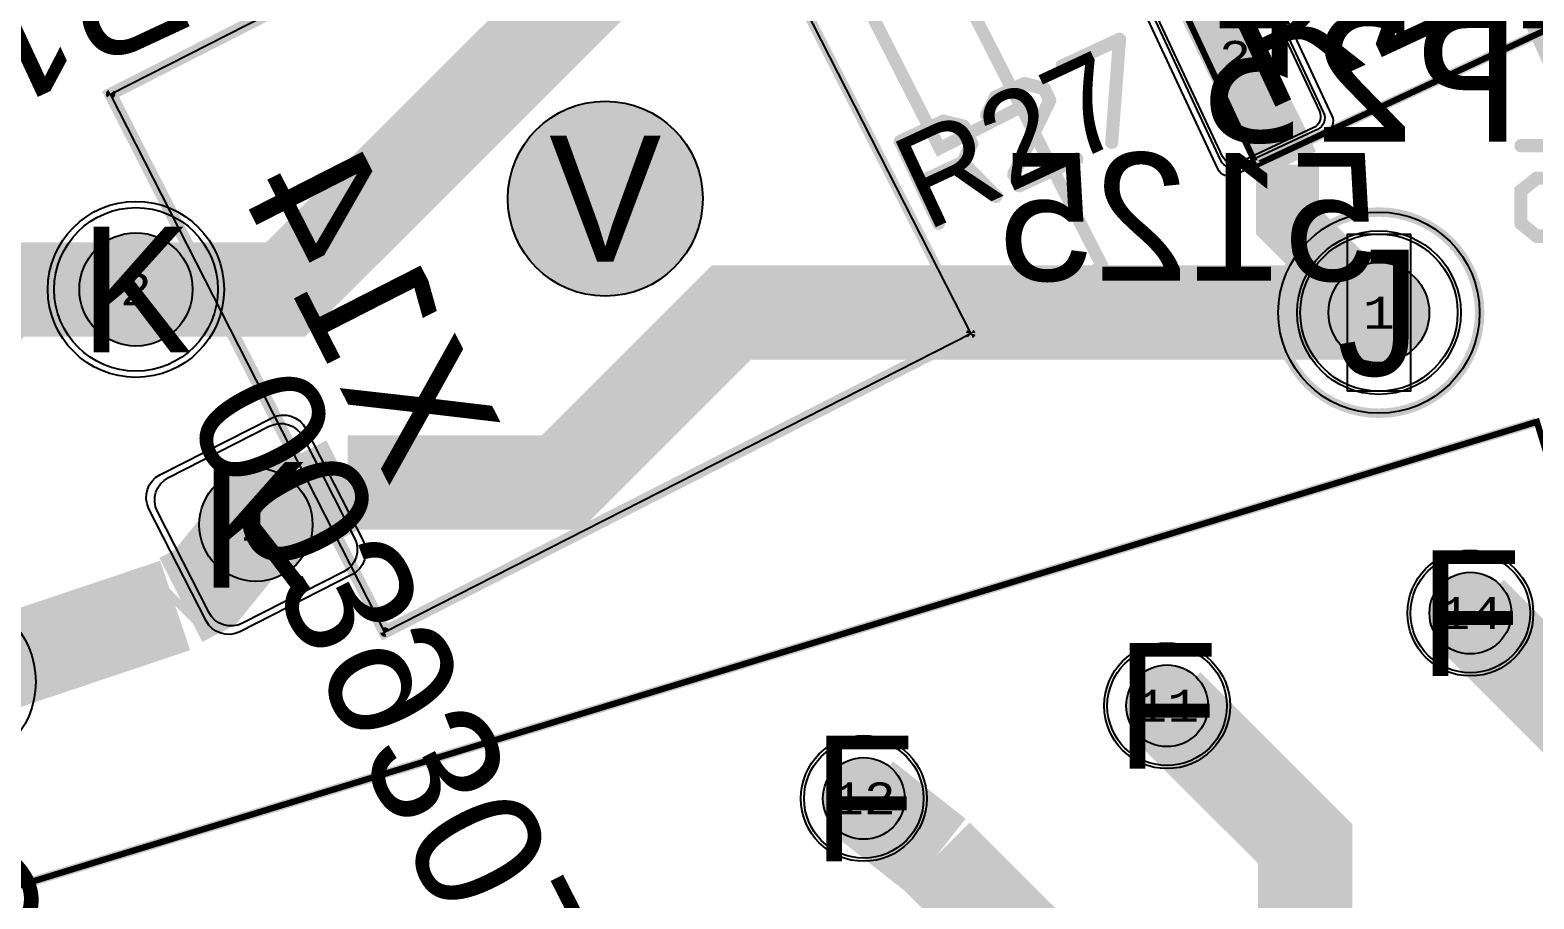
# Model space of a CAD drawing. Extents: x -98 to 119, y -207 to 98.
# Drawn here: x 60.31 to 84.21, y 24.68 to 38.49 of the extents above; entities that cross this region are included whole.
import ezdxf
from ezdxf.enums import TextEntityAlignment as Align

# ---------------------------------------------------------------- set-up
doc = ezdxf.new("R2010")
doc.units = 0
doc.header["$MEASUREMENT"] = 0
for name, color, linetype in [('ASSEMBLY_OUTLINES_BTM', 191, 'CONTINUOUS'), ('ASSEMBLY_OUTLINES_TOP', 102, 'CONTINUOUS'), ('ASSEMBLY_PART_NUMBERS_BTM', 191, 'CONTINUOUS'), ('ASSEMBLY_PART_NUMBERS_TOP', 102, 'CONTINUOUS'), ('ASSEMBLY_REF_DES_BTM', 191, 'CONTINUOUS'), ('ASSEMBLY_REF_DES_TOP', 102, 'CONTINUOUS'), ('BOARD_OUTLINE', 10, 'CONTINUOUS'), ('DRILL_DRAWING', 21, 'CONTINUOUS'), ('GENERATED_SILKSCREEN_BTM', 255, 'CONTINUOUS'), ('GENERATED_SILKSCREEN_TOP', 140, 'CONTINUOUS'), ('MANUFACTURING_OUTLINES', 10, 'CONTINUOUS'), ('MOUNTING_HOLES_LAYER_BOT17', 42, 'CONTINUOUS'), ('MOUNTING_HOLES_LAYER_TOP', 42, 'CONTINUOUS'), ('PART_HOLES_LAYER_BOTTOM', 30, 'CONTINUOUS'), ('PART_HOLES_LAYER_TOP', 30, 'CONTINUOUS'), ('PART_PADS_LAYER_BOTTOM', 230, 'CONTINUOUS'), ('PART_PADS_LAYER_TOP', 150, 'CONTINUOUS'), ('PART_PADS_SMD_TOP', 150, 'CONTINUOUS'), ('PIN_NUMBERS_BTM', 8, 'CONTINUOUS'), ('PIN_NUMBERS_TOP', 8, 'CONTINUOUS'), ('PLACEMENT_OUTLINES_BTM', 222, 'CONTINUOUS'), ('PLACEMENT_OUTLINES_TOP', 130, 'CONTINUOUS'), ('PLANE_DATA_LAYER_BOTTOM', 230, 'CONTINUOUS'), ('PLANE_SHAPES_LAYER_BOTTOM', 230, 'CONTINUOUS'), ('PLANE_SHAPES_LAYER_TOP', 150, 'CONTINUOUS'), ('ROUTE_BORDER', 151, 'CONTINUOUS'), ('SILKSCREEN_OUTLINES_BTM', 211, 'CONTINUOUS'), ('SILKSCREEN_OUTLINES_TOP', 150, 'CONTINUOUS'), ('SILKSCREEN_REF_DES_TOP', 150, 'CONTINUOUS'), ('SOLDERMASK_PADS_BTM', 12, 'CONTINUOUS'), ('SOLDERMASK_PADS_TOP', 180, 'CONTINUOUS'), ('SOLDERPASTE_PADS_TOP', 180, 'CONTINUOUS'), ('TRACES_LAYER_TOP', 150, 'CONTINUOUS')]:
    doc.layers.add(name, color=color, linetype=linetype)
doc.styles.add('COURIER_NEW', font='COUR.TTF')
doc.styles.add('VERDANA', font='verdana.TTF')
doc.styles.add('VERIBEST_GERBER_0', font='txt')

msp = doc.modelspace()

# ---------------------------------------------------------------- hatches: boundary and pattern name
at = {"layer": 'MOUNTING_HOLES_LAYER_BOT17'}
h = msp.add_hatch(color=256, dxfattribs=at)
edge = h.paths.add_edge_path()
edge.add_arc((69.454617, 35.812604), 1.55, 0, 360)
at = {"layer": 'MOUNTING_HOLES_LAYER_TOP'}
h = msp.add_hatch(color=256, dxfattribs=at)
edge = h.paths.add_edge_path()
edge.add_arc((69.454617, 35.812604), 1.55, 0, 360)
at = {"layer": 'PART_HOLES_LAYER_BOTTOM'}
h = msp.add_hatch(color=256, dxfattribs=at)
edge = h.paths.add_edge_path()
edge.add_arc((61.996889, 34.369587), 0.9, 0, 360)
h = msp.add_hatch(color=256, dxfattribs=at)
edge = h.paths.add_edge_path()
edge.add_arc((81.75, 34), 0.8, 0, 360)
h = msp.add_hatch(color=256, dxfattribs=at)
edge = h.paths.add_edge_path()
edge.add_arc((63.903649, 30.627359), 0.9, 0, 360)
h = msp.add_hatch(color=256, dxfattribs=at)
edge = h.paths.add_edge_path()
edge.add_arc((83.203047, 29.222143), 0.65, 0, 360)
h = msp.add_hatch(color=256, dxfattribs=at)
edge = h.paths.add_edge_path()
edge.add_arc((78.383271, 27.74859), 0.65, 0, 360)
h = msp.add_hatch(color=256, dxfattribs=at)
edge = h.paths.add_edge_path()
edge.add_arc((73.563495, 26.275037), 0.65, 0, 360)
at = {"layer": 'PART_HOLES_LAYER_TOP'}
h = msp.add_hatch(color=256, dxfattribs=at)
edge = h.paths.add_edge_path()
edge.add_arc((61.996889, 34.369587), 0.9, 0, 360)
h = msp.add_hatch(color=256, dxfattribs=at)
edge = h.paths.add_edge_path()
edge.add_arc((81.75, 34), 0.8, 0, 360)
h = msp.add_hatch(color=256, dxfattribs=at)
edge = h.paths.add_edge_path()
edge.add_arc((63.903649, 30.627359), 0.9, 0, 360)
h = msp.add_hatch(color=256, dxfattribs=at)
edge = h.paths.add_edge_path()
edge.add_arc((83.203047, 29.222143), 0.65, 0, 360)
h = msp.add_hatch(color=256, dxfattribs=at)
edge = h.paths.add_edge_path()
edge.add_arc((78.383271, 27.74859), 0.65, 0, 360)
h = msp.add_hatch(color=256, dxfattribs=at)
edge = h.paths.add_edge_path()
edge.add_arc((73.563495, 26.275037), 0.65, 0, 360)
at = {"layer": 'PLANE_DATA_LAYER_BOTTOM'}
h = msp.add_hatch(color=256, dxfattribs=at)
h.paths.add_polyline_path([(-96.5, 0, -1), (96.5, 0, -1)], flags=0)
h.paths.add_polyline_path([(92.251979, -7.43598, 0.726988162), (92.479659, -3.637852, -0.308609791), (92.431259, -3.566904, -0.009635255), (92.431316, -3.563968, 0.009635011), (92.5, -0.000006), (92.5, 0.000001, 0.053325255), (90.407665, 19.562826, -0.053326925), (90.405941, 19.578942), (90.405941, 19.578943, -0.238217909), (90.436919, 19.640273, 0.661755037), (89.584154, 23.221888, -0.295297583), (89.523137, 23.277841, 0.022401018), (87.08146, 31.194059, -0.086206302), (87.076996, 31.219756), (87.076996, 31.219757, -0.210183909), (87.101696, 31.275919, 0.679382507), (85.774921, 34.749845, -0.301864993), (85.705267, 34.797373, 0.047915829), (77.514669, 50.475005, -0.145307444), (77.502324, 50.516585, -0.123988701), (77.511414, 50.552678, 0.606608991), (75.516892, 53.486368, -0.274238992), (75.44586, 53.517962, 0.021523084), (70.565432, 59.806101, -0.177595235), (70.547363, 59.855368), (70.547363, 59.855369, -0.111833303), (70.5548, 59.888203, 0.661755452), (68.116894, 62.64715, -0.295297373), (68.036725, 62.667806, 0.05833458), (51.722715, 76.687749, -0.249337829), (51.689123, 76.750923), (51.689123, 76.750924, -0.060759886), (51.691357, 76.76924, 0.714966399), (48.509213, 78.818582, -0.314871124), (48.42205, 78.81342, 0.022806677), (41.042088, 82.896302, -0.285136953), (40.999698, 82.964591), (40.999698, 82.964596, -0.004247023), (40.999709, 82.965891, 0.647046608), (37.697353, 84.5176, -0.289754858), (37.616734, 84.505806, 0.052943541), (19.031563, 90.52099, -0.30833592), (18.972104, 90.582877, 0.696982245), (15.284156, 91.27756, -0.308339612), (15.206255, 91.241547, 0.022370691), (6.993138, 92.235275, -0.315204372), (6.925536, 92.290658, 0.715888063), (3.14462, 92.496703, -0.315205261), (3.0714, 92.448994, 0.063468058), (-20.215283, 90.264015, -0.320142253), (-20.296827, 90.298428, 0.72963938), (-23.995319, 89.386755, -0.320144031), (-24.051528, 89.318386, 0.018663537), (-30.645576, 87.275991, -0.309865735), (-30.72878, 87.298418, 0.701170836), (-34.249879, 85.978007, -0.002752694), (-34.249874, 85.977168, -0.30685575), (-34.29782, 85.9064, 0.04916641), (-50.410548, 77.556603, -0.32354836), (-50.499711, 77.561018, 0.739212756), (-53.660594, 75.408706, -0.075169868), (-53.657188, 75.386179), (-53.657188, 75.386178, -0.242479425), (-53.68916, 75.324127, 0.019967737), (-59.527063, 70.80098, -0.298487087), (-59.610009, 70.791065, 0.556724412), (-62.5, 69), (-62.5, 68.999999, 0.082708518), (-62.392031, 68.351756, -0.298487573), (-62.412702, 68.270818, 0.067186589), (-78.279974, 49.27977, -0.277817809), (-78.350169, 49.24438, 0.436350868), (-80.5, 47.25), (-80.5, 47.249999, 0.141466326), (-80.192238, 46.184011, -0.141465884), (-80.180512, 46.143397), (-80.180512, 46.143396, -0.131190735), (-80.190652, 46.105416, 0.019294819), (-83.506407, 39.786053, -0.312206796), (-83.581614, 39.742899, 0.439123468), (-85.75, 37.75, 0.204829615), (-85.131688, 36.303992, -0.204830708), (-85.10813, 36.248899), (-85.10813, 36.248898, -0.100919006), (-85.114214, 36.219062, 0.048097759), (-90.466303, 19.289839, -0.314870423), (-90.530154, 19.230281, 0.714965653), (-91.24073, 15.512631, -0.269378312), (-91.202277, 15.446437), (-91.202277, 15.446436, -0.041929831), (-91.203345, 15.433723, 0.018841331), (-92.106444, 8.523669, -0.32827121), (-92.166453, 8.456161, 0.354028014), (-93.75, 6.5), (-93.75, 6.499999, 0.314708299), (-92.438077, 4.622088, -0.31470689), (-92.388093, 4.55054), (-92.388093, 4.550537, -0.012285748), (-92.388185, 4.546794, 0.012294179), (-92.5, 0.00001), (-92.5, -0.000004, 0.052933393), (-90.438132, -19.421494, -0.329408644), (-90.475468, -19.504015, 0.27173254), (-91.5, -21.25, 0.401597711), (-89.586502, -23.248128, -0.329404507), (-89.516056, -23.305059, 0.021307354), (-87.207653, -30.839509, -0.322177334), (-87.232533, -30.924924, 0.230665932), (-88, -32.499999), (-88, -32.5, 0.431495031), (-85.882787, -34.496562, -0.3221788), (-85.807634, -34.544174, 0.048016175), (-77.643233, -50.277018, -0.303878783), (-77.644537, -50.3618, 0.152518996), (-78, -51.499999), (-78, -51.5, 0.481982915), (-75.552374, -53.449264, -0.303883418), (-75.473145, -53.479475, 0.021991255), (-70.483925, -59.90214, -0.318621499), (-70.47622, -59.989968, 0.725399056), (-67.952631, -62.834176, -0.318624212), (-67.866344, -62.852281, 0.062392529), (-50.265124, -77.650932, -0.254356234), (-50.230332, -77.714899), (-50.230332, -77.7149, -0.034453173), (-50.231054, -77.725364, 0.034451935), (-50.25, -78), (-50.25, -78.000001, 0.603308224), (-47.119729, -79.649997, -0.291362646), (-47.037917, -79.64725, 0.02294124), (-39.54278, -83.621879, -0.290012797), (-39.499155, -83.690765), (-39.499155, -83.690766, -0.007130353), (-39.499186, -83.692939, 0.007132964), (-39.5, -83.749994), (-39.5, -83.75, 0.658082965), (-36.126004, -85.203319, -0.297762979), (-36.043963, -85.188513, 0.049016344), (-18.771876, -90.575199, -0.301861306), (-18.712566, -90.635139, 0.679381768), (-15.056336, -91.31372, -0.301864385), (-14.979467, -91.279054, 0.021749122), (-6.993138, -92.235275, -0.315204372), (-6.925536, -92.290658, 0.715888063), (-3.14462, -92.496703, -0.315205261), (-3.0714, -92.448994, 0.06250827), (19.869968, -90.340657, -0.345566403), (19.954737, -90.381493, 0.794356815), (23.75, -89.500001), (23.75, -89.499973, 0.005086864), (23.749586, -89.459281, -0.345588489), (23.806159, -89.384097, 0.021469451), (31.383958, -87.013201, -0.314446926), (31.468175, -87.035889, 0.700130836), (35, -85.75), (35, -85.749988, 0.009099261), (34.998675, -85.677212, -0.009057228), (34.998625, -85.674452), (34.998625, -85.674439, -0.304472205), (35.045955, -85.60392, 0.047985464), (50.721249, -77.353765, -0.31444166), (50.808431, -77.356288, 0.616218308), (54, -75.75), (54, -75.749999, 0.067758174), (53.927211, -75.215343, -0.067753523), (53.924438, -75.194974), (53.924438, -75.194973, -0.241537288), (53.95619, -75.13308, 0.022365821), (60.452055, -70.01285, -0.313111549), (60.538488, -70.003709, 0.710095351), (63.344013, -67.475653, -0.099717589), (63.33807, -67.446151), (63.33807, -67.44615, -0.206928064), (63.362073, -67.390635, 0.058205552), (77.187807, -50.973449, -0.317486674), (77.269693, -50.94147, 0.722224143), (79.294241, -47.729048, -0.173873661), (79.276877, -47.680625, -0.136094565), (79.287761, -47.641379, 0.020523482), (82.926938, -40.980152, -0.353003204), (83.013777, -40.939997, 0.48811211), (85.5, -39), (85.5, -38.999999, 0.240073604), (84.675602, -37.381988, -0.240072951), (84.644192, -37.320342), (84.644192, -37.320341, -0.104105615), (84.650658, -37.289623, 0.050546739), (90.411157, -19.546683, -0.32146983), (90.476988, -19.487077, 0.38127918), (92.25, -17.5, 0.275143701), (91.203224, -15.741772, -0.275142487), (91.163342, -15.674784), (91.163342, -15.674783, -0.042554947), (91.164442, -15.661882, 0.022235783), (92.195155, -7.50356, -0.319196338)], flags=0)
at = {"layer": 'PLANE_SHAPES_LAYER_BOTTOM'}
h = msp.add_hatch(color=256, dxfattribs=at)
h.paths.add_polyline_path([(-96.5, 0, -1), (96.5, 0, -1)], flags=0)
h.paths.add_polyline_path([(-92.5, 0, -1), (92.5, 0, -1)], flags=0)
at = {"layer": 'PLANE_SHAPES_LAYER_TOP'}
h = msp.add_hatch(color=256, dxfattribs=at)
h.paths.add_polyline_path([(-96.31345, 0, -1), (96.81345, 0, -1)], flags=0)
h.paths.add_polyline_path([(-92.25, 0, -1), (92.75, 0, -1)], flags=0)

# ---------------------------------------------------------------- linework, layer by layer
at = {"layer": 'ASSEMBLY_OUTLINES_BTM'}
for points, const_width in [([(72.998057, 43.285824), (77.356366, 34.732162), (65.951483, 28.921083), (61.593174, 37.474746)], 0.2), ([(74.518925, 40.300952), (76.062493, 37.27153), (74.770534, 36.613244), (73.226966, 39.642666)], 0.2), ([(56.527022, 23.785262), (84.25986, 32.264042), (87.97298, 20.118972), (60.240142, 11.640192)], 0.1)]:
    msp.add_lwpolyline(points, close=True, dxfattribs=dict(at, const_width=const_width))
msp.add_lwpolyline([(81.25, 32.75), (81.25, 35.25), (82.25, 35.25), (82.25, 32.75)], close=True, dxfattribs=at)
msp.add_circle((81.75, 34), 1.6, dxfattribs=at)
at = {"layer": 'ASSEMBLY_OUTLINES_TOP', "const_width": 0.1}
msp.add_lwpolyline([(84.208924, 42.155781), (78.363239, 39.429893), (79.800141, 36.348447), (85.645826, 39.074335)], close=True, dxfattribs=at)
at = {"layer": 'BOARD_OUTLINE', "const_width": 0.1}
msp.add_lwpolyline([(-97.5, 0, -1), (97.5, 0, -1)], format="xyb", close=True, dxfattribs=at)
at = {"layer": 'GENERATED_SILKSCREEN_BTM', "const_width": 0.15}
for points in [[(75.262506, 33.665284, -0.253450554), (75.262503, 33.66528), (65.951485, 28.921079, -0.468921049), (65.951478, 28.921083), (65.452405, 29.900569, 0.00000521), (65.452412, 29.900576), (65.951485, 28.921089), (75.262495, 33.665286), (70.90419, 42.218941), (61.59318, 37.474744), (62.529416, 35.637278, 0.000002532), (62.529403, 35.637283), (61.593171, 37.474743, -0.517465568), (61.593172, 37.47475), (61.59318, 37.474754), (70.90419, 42.218951, -0.468921049), (70.904197, 42.218947), (75.262504, 33.665287, -0.184527552), (75.262506, 33.665284)], [(64.226009, 32.307527, 0.000005289), (64.225999, 32.307526), (63.335481, 34.055267, 0.000002426), (63.335484, 34.05528), (64.226009, 32.307527)], [(87.972985, 20.118972, -0.357510765), (87.972981, 20.118967), (60.240143, 11.640187, -0.414213563), (60.240137, 11.640191), (56.527017, 23.785261), (56.527017, 23.785262, -0.357510765), (56.527021, 23.785267), (56.527028, 23.785269), (84.252568, 32.261818, 0.000001657), (84.252571, 32.261808), (56.527028, 23.785259), (60.240145, 11.640198), (87.972974, 20.118975), (87.844472, 20.539284, 0.000009441), (87.844499, 20.539231), (87.972985, 20.118973), (87.972985, 20.118972)]]:
    msp.add_lwpolyline(points, format="xyb", dxfattribs=at)
for points in [[(84.9835, 36.623), (84.004, 36.623), (83.9935, 36.626), (83.9845, 36.632), (83.98, 36.6425), (83.9785, 36.653), (83.98, 36.665), (83.9845, 36.674), (83.9935, 36.6815), (84.004, 36.6845), (85.0165, 36.6845)], [(84.763, 35.1845), (84.2575, 35.1845), (84.2545, 35.1845), (84.2515, 35.186), (84.25, 35.186), (84.247, 35.1875), (84.244, 35.1875), (84.238, 35.1905), (83.9845, 35.3975), (83.98, 35.402), (83.9785, 35.405), (83.9755, 35.414), (83.974, 35.42), (83.974, 35.933), (83.9755, 35.939), (83.9785, 35.948), (83.9785, 35.951), (83.9815, 35.9525), (83.983, 35.9555), (83.9845, 35.9585), (84.238, 36.1625), (84.2455, 36.1655), (84.2515, 36.167), (84.2575, 36.1685), (84.763, 36.1685)], [(84.7525, 36.1085), (84.268, 36.1085), (84.034, 35.918), (84.034, 35.435), (84.268, 35.2475), (84.7525, 35.2475)]]:
    msp.add_lwpolyline(points, dxfattribs=at)
msp.add_lwpolyline([(80.15, 34, -1), (83.35, 34, -1)], format="xyb", close=True, dxfattribs=at)
at = {"layer": 'GENERATED_SILKSCREEN_TOP', "const_width": 0.15}
msp.add_lwpolyline([(85.645831, 39.074335, -0.306678442), (85.645828, 39.07433), (79.800143, 36.348442, -0.378242452), (79.800136, 36.348445), (79.789571, 36.371103), (79.78958, 36.371107), (79.800144, 36.348454), (85.645819, 39.074338), (85.635256, 39.09699), (85.635266, 39.096994), (85.645831, 39.074337), (85.645831, 39.074335)], format="xyb", dxfattribs=at)
for points in [[(77.473511, 36.705766), (77.475011, 36.693766), (77.481011, 36.686266), (77.491511, 36.681766), (77.502011, 36.678766), (77.512511, 36.680266), (77.521511, 36.683266), (77.529011, 36.690766), (77.532011, 36.701266), (77.656511, 38.345266), (77.653511, 38.358766), (77.646011, 38.367766), (77.638511, 38.373766), (77.631011, 38.376766), (77.622011, 38.376766), (77.614511, 38.375266), (76.698011, 37.947766), (76.689011, 37.940266), (76.686011, 37.929766), (76.686011, 37.919266), (76.689011, 37.907266), (76.695011, 37.898266), (76.702511, 37.892266), (76.713011, 37.889266), (76.725011, 37.892266), (77.593511, 38.297266), (77.473511, 36.705766)], [(76.122011, 37.671766), (76.438511, 37.593766), (76.444511, 37.589266), (76.449011, 37.583266), (76.455011, 37.580266), (76.458011, 37.575766), (76.545011, 37.389766), (76.545011, 37.385266), (76.546511, 37.374766), (76.548011, 37.367266), (76.546511, 37.362766), (75.982511, 36.206266), (76.050011, 36.060766), (76.938011, 36.474766), (76.948511, 36.477766), (76.959011, 36.473266), (76.968011, 36.465766), (76.974011, 36.455266), (76.977011, 36.446266), (76.977011, 36.434266), (76.974011, 36.423766), (76.963511, 36.417766), (76.047011, 35.990266), (76.041011, 35.987266), (76.035011, 35.987266), (76.029011, 35.988766), (76.024511, 35.991766), (76.014011, 35.994766), (76.008011, 36.003766), (75.921011, 36.191266), (75.919511, 36.192766), (75.919511, 36.195766), (75.918011, 36.206266), (75.919511, 36.212266), (75.919511, 36.215266), (75.921011, 36.219766), (76.485011, 37.377766), (76.410011, 37.536766), (76.119011, 37.608766), (75.679511, 37.403266), (75.541511, 37.119766), (75.534011, 37.112266), (75.523511, 37.109266), (75.513011, 37.109266), (75.502511, 37.113766), (75.493511, 37.121266), (75.487511, 37.128766), (75.484511, 37.134766), (75.484511, 37.139266), (75.486011, 37.143766), (75.487511, 37.149766), (75.630011, 37.442266), (75.637511, 37.449766), (75.637511, 37.451266), (75.643511, 37.455766), (76.102511, 37.670266), (76.108511, 37.671766), (76.110011, 37.671766), (76.113011, 37.671766), (76.116011, 37.671766), (76.122011, 37.671766)], [(75.306011, 36.671266), (75.309011, 36.675766), (75.307511, 36.683266), (75.307511, 36.692266), (75.306011, 36.698266), (75.175511, 36.978766), (75.171011, 36.984766), (75.166511, 36.987766), (75.163511, 36.990766), (75.162011, 36.992266), (75.159011, 36.992266), (75.156011, 36.995266), (74.838011, 37.073266), (74.829011, 37.073266), (74.824511, 37.071766), (74.817011, 37.071766), (74.133011, 36.752266), (74.127011, 36.747766), (74.122511, 36.744766), (74.119511, 36.738766), (74.118011, 36.732766), (74.115011, 36.728266), (74.113511, 36.722266), (74.113511, 36.716266), (74.116511, 36.711766), (74.724011, 35.406766), (74.731511, 35.397766), (74.740511, 35.393266), (74.752511, 35.393266), (74.761511, 35.396266), (74.772011, 35.402266), (74.779511, 35.411266), (74.782511, 35.421766), (74.781011, 35.433766), (74.488511, 36.057766), (75.127511, 36.356266), (75.646511, 35.826766), (75.651011, 35.823766), (75.655511, 35.820766), (75.661511, 35.819266), (75.667511, 35.819266), (75.678011, 35.822266), (75.685511, 35.829766), (75.691511, 35.837266), (75.696011, 35.847766), (75.694511, 35.858266), (75.688511, 35.868766), (75.169511, 36.396766), (75.306011, 36.671266)], [(74.185511, 36.707266), (74.836511, 37.011766), (75.127511, 36.938266), (75.244511, 36.686266), (75.114011, 36.414766), (74.464511, 36.111766), (74.185511, 36.707266)]]:
    msp.add_lwpolyline(points, dxfattribs=at)
at = {"layer": 'MANUFACTURING_OUTLINES'}
msp.add_circle((0, 0), 97.575405, dxfattribs=at)
at = {"layer": 'MOUNTING_HOLES_LAYER_BOT17'}
msp.add_circle((69.454617, 35.812604), 1.55, dxfattribs=at)
at = {"layer": 'MOUNTING_HOLES_LAYER_TOP'}
msp.add_circle((69.454617, 35.812604), 1.55, dxfattribs=at)
at = {"layer": 'PART_HOLES_LAYER_BOTTOM'}
for centre, radius in [((61.996889, 34.369587), 0.9), ((81.75, 34), 0.8), ((63.903649, 30.627359), 0.9), ((83.203047, 29.222143), 0.65), ((78.383271, 27.74859), 0.65), ((73.563495, 26.275037), 0.65)]:
    msp.add_circle(centre, radius, dxfattribs=at)
at = {"layer": 'PART_HOLES_LAYER_TOP'}
for centre, radius in [((61.996889, 34.369587), 0.9), ((81.75, 34), 0.8), ((63.903649, 30.627359), 0.9), ((83.203047, 29.222143), 0.65), ((78.383271, 27.74859), 0.65), ((73.563495, 26.275037), 0.65)]:
    msp.add_circle(centre, radius, dxfattribs=at)
at = {"layer": 'PART_PADS_LAYER_BOTTOM'}
msp.add_lwpolyline([(64.115367, 32.194259, -0.41421291), (64.653366, 32.019453), (65.470549, 30.415641, -0.41421291), (65.295743, 29.877642), (63.691931, 29.060459, -0.41421291), (63.153932, 29.235265), (62.336749, 30.839077, -0.41421291), (62.511555, 31.377076)], format="xyb", close=True, dxfattribs=at)
for centre, radius in [((61.996889, 34.369587), 1.3), ((81.75, 34), 1.25), ((83.203047, 29.222143), 0.95), ((78.383271, 27.74859), 0.95), ((73.563495, 26.275037), 0.95)]:
    msp.add_circle(centre, radius, dxfattribs=at)
at = {"layer": 'PART_PADS_LAYER_TOP'}
msp.add_lwpolyline([(64.115367, 32.194259, -0.41421291), (64.653366, 32.019453), (65.470549, 30.415641, -0.41421291), (65.295743, 29.877642), (63.691931, 29.060459, -0.41421291), (63.153932, 29.235265), (62.336749, 30.839077, -0.41421291), (62.511555, 31.377076)], format="xyb", close=True, dxfattribs=at)
for centre, radius in [((61.996889, 34.369587), 1.3), ((81.75, 34), 1.25), ((83.203047, 29.222143), 0.95), ((78.383271, 27.74859), 0.95), ((73.563495, 26.275037), 0.95)]:
    msp.add_circle(centre, radius, dxfattribs=at)
at = {"layer": 'PART_PADS_SMD_TOP'}
msp.add_lwpolyline([(79.420565, 39.812595, -0.41421489), (79.68635, 39.715857), (80.869682, 37.178196, -0.414213562), (80.772944, 36.91241), (79.504113, 36.320745, -0.41421489), (79.238328, 36.417483), (78.054996, 38.955144, -0.414213562), (78.151734, 39.22093)], format="xyb", close=True, dxfattribs=at)
at = {"layer": 'PLACEMENT_OUTLINES_BTM'}
for points in [[(70.904192, 42.218947), (75.262501, 33.665284), (65.951483, 28.921083), (61.593174, 37.474746)], [(56.527022, 23.785262), (84.25986, 32.264042), (87.97298, 20.118972), (60.240142, 11.640192)]]:
    msp.add_lwpolyline(points, close=True, dxfattribs=at)
msp.add_circle((81.75, 34), 1.6, dxfattribs=at)
at = {"layer": 'PLACEMENT_OUTLINES_TOP'}
msp.add_lwpolyline([(84.208924, 42.155781), (78.363239, 39.429893), (79.800141, 36.348447), (85.645826, 39.074335)], close=True, dxfattribs=at)
at = {"layer": 'ROUTE_BORDER'}
msp.add_circle((0, 0), 96.5, dxfattribs=at)
at = {"layer": 'SILKSCREEN_OUTLINES_BTM'}
for points in [[(70.904192, 42.218947), (75.262501, 33.665284), (65.951483, 28.921083), (61.593174, 37.474746)], [(56.527022, 23.785262), (84.25986, 32.264042), (87.97298, 20.118972), (60.240142, 11.640192)]]:
    msp.add_lwpolyline(points, close=True, dxfattribs=at)
msp.add_circle((81.75, 34), 1.6, dxfattribs=at)
at = {"layer": 'SILKSCREEN_OUTLINES_TOP'}
msp.add_lwpolyline([(84.208924, 42.155781), (78.363239, 39.429893), (79.800141, 36.348447), (85.645826, 39.074335)], close=True, dxfattribs=at)
at = {"layer": 'SOLDERMASK_PADS_BTM'}
msp.add_lwpolyline([(64.159069, 32.328759, -0.414213562), (64.697068, 32.153952), (65.605049, 30.371939, -0.414213562), (65.430242, 29.83394), (63.648229, 28.925959, -0.414213562), (63.11023, 29.100766), (62.202249, 30.882779, -0.414213562), (62.377056, 31.420778)], format="xyb", close=True, dxfattribs=at)
for centre, radius in [((61.996889, 34.369587), 1.4), ((81.75, 34), 1.3), ((83.203047, 29.222143), 1), ((59.003113, 28.130411), 1.4), ((78.383271, 27.74859), 1), ((73.563495, 26.275037), 1)]:
    msp.add_circle(centre, radius, dxfattribs=at)
at = {"layer": 'SOLDERMASK_PADS_TOP'}
for points in [[(79.468934, 39.945488, -0.414212943), (79.734719, 39.84875), (81.002574, 37.129827, -0.414215508), (80.905836, 36.864041), (79.455744, 36.187852, -0.414212943), (79.189959, 36.28459), (77.922104, 39.003513, -0.414215508), (78.018842, 39.269299)], [(64.159069, 32.328759, -0.414213562), (64.697068, 32.153952), (65.605049, 30.371939, -0.414213562), (65.430242, 29.83394), (63.648229, 28.925959, -0.414213562), (63.11023, 29.100766), (62.202249, 30.882779, -0.414213562), (62.377056, 31.420778)]]:
    msp.add_lwpolyline(points, format="xyb", close=True, dxfattribs=at)
for centre, radius in [((61.996889, 34.369587), 1.4), ((81.75, 34), 1.3), ((83.203047, 29.222143), 1), ((59.003113, 28.130411), 1.4), ((78.383271, 27.74859), 1), ((73.563495, 26.275037), 1)]:
    msp.add_circle(centre, radius, dxfattribs=at)
at = {"layer": 'SOLDERPASTE_PADS_TOP'}
msp.add_lwpolyline([(79.396381, 39.746149, -0.414212235), (79.662166, 39.649411), (80.803235, 37.20238, -0.41421489), (80.706497, 36.936595), (79.528297, 36.387191, -0.414212235), (79.262512, 36.483929), (78.121443, 38.93096, -0.41421489), (78.218181, 39.196745)], format="xyb", close=True, dxfattribs=at)
at = {"layer": 'TRACES_LAYER_TOP'}
for points, const_width in [([(61.996889, 34.369587), (64.378453, 34.369587), (71.702868, 41.694002), (71.702868, 44.452868), (74.75, 47.5)], 1.5), ([(79.462339, 38.06667), (78.81206, 39.389818), (78.629489, 39.781342)], 1), ([(79.462339, 38.06667), (80.112619, 36.74352), (80.295189, 36.351995)], 1), ([(80.295189, 36.351995), (80.295189, 35.454811), (81.75, 34)], 1), ([(61.996889, 34.369587), (59.912849, 34.369587), (58.582973, 33.039711)], 1.5), ([(65.363238, 31.300268), (68.75707, 31.300268), (71.456802, 34), (81.75, 34)], 1.5), ([(63.903649, 30.627359), (64.978324, 31.104145), (65.363238, 31.300268)], 1.5), ([(63.903649, 30.627359), (63.094507, 29.629426), (62.709593, 29.433303)], 1.5), ([(62.619439, 29.343149), (62.709593, 29.433303)], 1.5), ([(59.003113, 28.130411), (62.619439, 29.343149)], 1.5), ([(85.395835, 22.049858), (85.395835, 27.029355), (83.203047, 29.222143)], 1.5), ([(78.383271, 27.74859), (80.576059, 25.555802), (80.576059, 20.576304)], 1.5), ([(74.716305, 25.362937), (73.563495, 26.275037)], 1.5), ([(75.996869, 20.552929), (75.996869, 24.082373), (74.716305, 25.362937)], 1.5)]:
    msp.add_lwpolyline(points, dxfattribs=dict(at, const_width=const_width))

# ---------------------------------------------------------------- texts
at = {"layer": 'ASSEMBLY_PART_NUMBERS_BTM', "style": 'VERIBEST_GERBER_0', "text_generation_flag": 2}
for s, rotation, p in [('APT2012SRCPRV', 125, (49.330646, 37.206883)), ('0039301040', 117, (62.763158, 32.403135))]:
    msp.add_text(s, height=2.032, rotation=rotation, dxfattribs=at).set_placement(p, align=Align.TOP_LEFT)
msp.add_text('5125', height=2.032, dxfattribs=at).set_placement((81.75, 36.54), align=Align.TOP_LEFT)
at = {"layer": 'ASSEMBLY_PART_NUMBERS_TOP', "style": 'VERIBEST_GERBER_0'}
msp.add_text('CRM2512-FX-R100ELF', height=2.032, rotation=205, dxfattribs=at).set_placement((78.92655, 46.052022), align=Align.TOP_LEFT)
at = {"layer": 'ASSEMBLY_REF_DES_BTM', "style": 'VERDANA', "text_generation_flag": 2}
msp.add_text('TP25', height=2.03, dxfattribs=at).set_placement((85.75, 38.75), align=Align.TOP_LEFT)
msp.add_text('X14', height=2.03, rotation=297, dxfattribs=at).set_placement((67.87, 32.1), align=Align.TOP_LEFT)
at = {"layer": 'ASSEMBLY_REF_DES_TOP', "style": 'VERDANA'}
msp.add_text('R27', height=2.03, rotation=25, dxfattribs=at).set_placement((78.999999, 38.999999), align=Align.TOP_LEFT)
at = {"layer": 'DRILL_DRAWING', "style": 'VERIBEST_GERBER_0'}
for s, p in [('V', (69.454617, 35.812604)), ('K', (61.996889, 34.369587)), ('J', (81.75, 34)), ('K', (63.903649, 30.627359)), ('F', (83.203047, 29.222143)), ('F', (78.383271, 27.74859)), ('F', (73.563495, 26.275037))]:
    msp.add_text(s, height=2, dxfattribs=at).set_placement(p, align=Align.MIDDLE_CENTER)
at = {"layer": 'PIN_NUMBERS_BTM', "style": 'COURIER_NEW'}
for s, p in [('2', (79.462339, 38.06667)), ('2', (61.996889, 34.369587)), ('1', (81.75, 34)), ('1', (63.903649, 30.627359)), ('14', (83.203047, 29.222143)), ('11', (78.383271, 27.74859)), ('12', (73.563495, 26.275037))]:
    msp.add_text(s, height=0.508, dxfattribs=at).set_placement(p, align=Align.MIDDLE_CENTER)
at = {"layer": 'PIN_NUMBERS_TOP', "style": 'COURIER_NEW'}
for s, p in [('2', (79.462339, 38.06667)), ('2', (61.996889, 34.369587)), ('1', (81.75, 34)), ('1', (63.903649, 30.627359)), ('14', (83.203047, 29.222143)), ('11', (78.383271, 27.74859)), ('12', (73.563495, 26.275037))]:
    msp.add_text(s, height=0.508, dxfattribs=at).set_placement(p, align=Align.MIDDLE_CENTER)
at = {"layer": 'SILKSCREEN_REF_DES_TOP', "style": 'VERIBEST_GERBER_0'}
msp.add_text('R27', height=1.5, rotation=25, dxfattribs=at).set_placement((73.923451, 36.647979), align=Align.TOP_LEFT)

doc.saveas('drawing.dxf')
